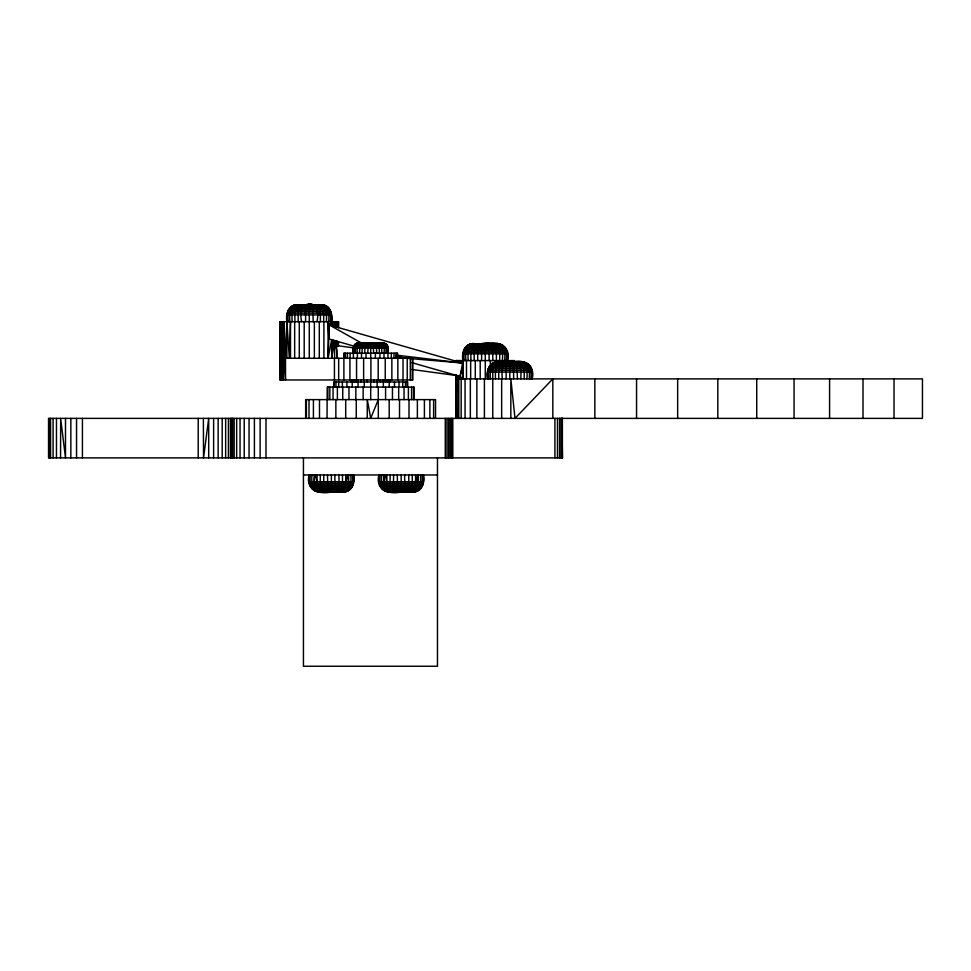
<?xml version="1.0" encoding="UTF-8"?>
<svg xmlns="http://www.w3.org/2000/svg" width="971" height="971" viewBox="0 0 971 971"><rect width="100%" height="100%" fill="white"/><g stroke="black" fill="none" stroke-linecap="round" stroke-linejoin="round"><path stroke-width="1.46" d="M60.566 457.887L60.651 418.38L65.494 457.887L65.494 418.38M562.379 418.38L562.379 457.887L562.051 418.38L562.379 457.887L48.55 457.887L48.55 418.38L922.45 418.38L922.45 378.884L455.945 378.884L456.394 418.38L456.164 375.34L456.868 392.041M334.607 358.275L334.607 340.59L336.755 350.895L336.755 358.275L336.658 345.567L334.607 340.59L331.681 358.275L331.681 339.753L328.077 358.275L329.315 324.982L331.681 321.692L333.235 326.098L334.607 321.692L335.784 326.826L336.755 321.692L337.532 327.324L338.078 321.692L338.406 327.579L338.527 321.692L280.049 321.692L280.049 358.275L412.893 358.275L412.893 379.964L280.194 379.964L280.485 321.692L281.044 358.275L281.808 321.692L282.779 358.275L283.957 321.692L285.328 358.275L286.882 321.692L289.334 358.275L290.487 321.692L290.487 358.275M456.394 378.884L455.945 418.38L456.042 375.304M280.049 321.692L280.316 379.964L280.692 358.275L281.262 379.964L282.039 358.275L283.01 379.964L284.175 358.275L285.51 379.964L285.51 358.275M338.406 327.579L338.527 321.692M354.245 347.958L336.658 345.567L336.755 341.197L336.743 345.579L337.532 341.416L337.532 345.688M456.042 378.884L456.164 375.486L456.491 378.884L457.814 375.813L457.814 378.884L459.987 376.432L459.963 378.884L462.888 360.581L459.963 362.329L459.963 360.581L457.814 361.71L457.814 360.581L456.491 361.333M345.688 474.965C345.919 480.475 346.611 490.658 339.158 491.909M415.479 474.965C415.709 480.475 416.401 490.658 408.949 491.909M348.431 474.965C349.196 480.948 348.625 491.277 340.651 491.909M418.222 474.965C418.987 480.948 418.416 491.277 410.442 491.909M352.303 474.965C353.808 481.762 351.223 491.909 342.751 491.909C351.648 492.637 355.604 482.369 353.638 474.965M422.094 474.965C423.599 481.762 421.013 491.909 412.541 491.909C421.438 492.637 425.395 482.369 423.429 474.965M463.021 360.581C461.067 353.177 465.024 342.909 473.921 343.649C465.449 343.637 462.864 353.784 464.369 360.581M331.681 358.275L333.235 340.19M287.028 321.692C285.098 314.276 289.006 304.02 297.915 304.748C289.431 304.748 286.894 314.871 288.363 321.692M353.262 353.201C352.424 349.366 353.213 343.006 358.348 343.03M487.563 378.884C485.634 371.468 489.542 361.212 498.451 361.94C489.967 361.94 487.43 372.063 488.899 378.884M322.117 491.909C314.216 491.277 313.232 480.9 314.932 474.965C317.918 480.038 315.769 490.646 323.61 491.909M391.908 491.909C384.018 491.277 383.023 480.9 384.722 474.965C387.72 480.038 385.572 490.646 393.401 491.909M456.164 375.486L456.455 378.884L457.05 375.583M456.491 378.884L456.856 376.699M462.888 378.884L462.888 360.581L462.888 378.884L460.169 376.481L411.777 362.644M459.805 376.384L462.402 367.305M345.688 481.737L347.836 474.965L348.431 481.737M415.479 481.737L417.627 474.965L418.222 481.737M457.814 378.884L458.785 376.093M378.326 399.615L370.716 418.246L367.244 399.615L367.244 418.246M331.378 491.775C338.406 491.812 333.454 478.837 335.25 474.965M401.169 491.775C408.196 491.812 403.244 478.837 405.041 474.965M458.785 361.989L459.963 360.581M457.814 360.581L456.164 361.236L456.042 360.581L514.521 360.581M316.898 321.692C322.663 298.121 295.9 298.121 301.665 321.692M532.084 378.884C535.883 366.917 524.122 358.445 513.222 361.94C500.83 357.571 501.971 371.262 502.201 378.884M507.542 360.581C511.523 345.81 497.201 340.615 485.282 343.649C475.547 341.173 478.06 355.41 477.671 360.581M309.118 474.965C305.149 489.736 319.459 494.931 331.378 491.909C341.112 494.373 338.612 480.135 339 474.965M378.921 474.965C374.94 489.736 389.262 494.931 401.169 491.909C410.915 494.373 408.403 480.135 408.791 474.965M307.127 304.76L304.542 304.906L314.021 304.906C301.738 300.549 306.618 315.369 305.416 321.692M517.434 378.884L516.973 367.026L514.557 362.098C502.274 357.741 507.153 372.561 505.952 378.884M492.904 360.581L492.515 349.196L489.967 343.77C477.683 339.413 482.684 354.391 481.422 360.581M368.567 343.03L367.681 353.201M366.48 343.03L364.975 345.579L364.744 353.201M303.231 304.748C296.641 306.921 298.498 316.497 298.158 321.692M364.526 343.03L362.329 345.579L361.989 353.201M503.767 361.94C497.176 364.101 499.033 373.689 498.693 378.884M296.264 304.906L297.672 304.748L295.427 304.906L323.149 304.906C332.689 306.484 332.446 318.403 331.681 325.649M479.237 343.649C472.646 345.785 474.491 355.422 474.151 360.581M498.208 361.94L496.8 362.098L515.031 362.438M337.435 491.909C344.025 489.76 342.168 480.123 342.508 474.965M407.225 491.909C413.816 489.76 411.959 480.123 412.299 474.965M473.678 343.649L472.428 343.77L489.967 343.77M496.8 362.098L497.722 361.952L495.963 362.098L523.685 362.098C528.418 362.875 532.132 367.305 532.084 372.099L487.563 372.099M342.994 491.909L344.244 491.775L333.757 491.775M412.784 491.909L414.034 491.775L403.548 491.775M472.428 343.77L473.193 343.649L471.603 343.77L498.973 343.77L496.654 343.649C505.126 343.637 507.712 353.784 506.207 360.581M310.465 474.965C308.96 481.762 311.533 491.909 320.017 491.909L317.699 491.775L345.069 491.775L343.479 491.896L344.244 491.775M379.248 474.965C377.416 482.199 380.996 492.479 389.808 491.909L387.49 491.775L414.86 491.775L413.27 491.896L414.034 491.775M301.508 304.748C294.055 306.011 294.759 316.158 294.978 321.692M362.766 343.03L359.938 345.579L359.501 353.201M502.043 361.94C494.591 363.203 495.295 373.337 495.513 378.884M477.514 343.649C470.061 344.887 470.753 355.07 470.984 360.581M505.078 362.098L507.663 361.94M300.015 304.748C292.04 305.392 291.482 315.696 292.235 321.692M361.236 343.03C354.67 344.402 358.238 354.148 357.255 358.275M500.55 361.94C495.526 362.11 492.685 367.572 492.77 372.099L492.758 418.38M304.542 304.906L305.901 304.76M476.021 343.649C468.046 344.268 467.476 354.609 468.24 360.581M298.813 304.748C290.511 304.991 288.836 315.235 290.001 321.692M359.998 343.03C355.083 343.285 355.131 349.73 355.604 353.201M499.349 361.94C491.047 362.183 489.372 372.427 490.537 378.884M297.187 304.76L295.633 304.906L297.187 304.76C288.678 304.773 285.753 314.713 287.367 321.692M497.722 361.952L496.169 362.098L497.722 361.94C489.214 361.965 486.289 371.905 487.903 378.884M480.609 343.77L483.133 343.649M336.063 491.775L333.539 491.896M405.854 491.775L403.329 491.896M359.088 343.03C354.051 343.127 353.638 349.536 354.318 353.201M473.193 343.649L471.809 343.77L473.193 343.649C464.696 343.661 461.723 353.614 463.361 360.581M474.807 343.649C466.517 343.88 464.806 354.148 466.007 360.581M341.853 491.909C350.143 491.666 351.854 481.398 350.652 474.965M343.479 491.896L344.863 491.775L343.479 491.896C351.963 491.884 354.949 481.932 353.298 474.965M411.655 491.909C419.945 491.666 421.657 481.398 420.455 474.965M413.27 491.896L414.653 491.775L413.27 491.896C421.766 491.884 424.74 481.932 423.101 474.965M358.53 343.03C351.162 343.528 353.699 353.784 353.42 358.275M293.715 305.367L324.86 305.367M292.101 306.108L326.462 306.108M290.657 307.127L327.907 307.127M289.407 308.377L329.169 308.377M288.387 309.834L330.176 309.834M287.634 311.436L330.929 311.436M287.173 313.148L331.39 313.148M287.028 314.907L331.548 314.907M357.462 343.115L383.958 343.115C388.606 343.868 388.667 349.621 388.157 353.201M356.612 343.346L384.819 343.346M355.799 343.71L385.621 343.71M470.049 344.147L500.526 344.147M355.083 344.22L386.349 344.22M468.58 344.754L501.995 344.754M354.451 344.851L386.968 344.851M353.942 345.579L387.478 345.579M467.221 345.579L503.354 345.579M353.565 346.38L387.854 346.38M466.007 346.623L504.568 346.623M353.335 347.23L388.084 347.23M464.963 347.836L505.6 347.836M353.262 348.116L388.157 348.116M464.138 349.196L506.437 349.196M463.519 350.665L507.044 350.665M463.155 352.218L507.42 352.218M463.021 353.808L507.542 353.808M494.251 362.547L525.396 362.547M526.525 363.045L524.291 363.045L525.469 363.882M492.637 363.3L526.998 363.3M526.804 363.882L527.884 363.882M491.192 364.319L528.442 364.319M489.942 365.569L529.705 365.569M530.142 366.128L531.246 368.968M488.923 367.026L530.712 367.026M529.693 367.487L530.967 367.487M488.17 368.628L531.465 368.628M530.263 368.968L531.586 368.968M487.709 370.339L531.926 370.339M531.95 370.509L531.744 378.884M303.438 474.965L437.472 474.965M309.118 481.737L353.638 481.737M378.921 481.737L423.429 481.737M309.251 483.327L353.517 483.327M379.042 483.327L423.307 483.327M309.615 484.881L353.141 484.881M379.418 484.881L422.931 484.881M310.235 486.35L352.534 486.35M380.025 486.35L422.324 486.35M311.06 487.709L351.696 487.709M380.85 487.709L421.487 487.709M312.104 488.923L350.665 488.923M381.894 488.923L420.455 488.923M313.317 489.967L349.451 489.967M383.108 489.967L419.241 489.967M314.677 490.792L348.091 490.792M384.467 490.792L417.882 490.792M316.145 491.411L346.623 491.411M385.936 491.411L416.413 491.411M331.208 321.692C332.81 314.713 329.885 304.773 321.377 304.76L323.149 304.906L320.648 304.748C329.145 304.748 331.681 314.871 330.201 321.692M530.736 378.884C532.217 372.063 529.681 361.94 521.184 361.94L523.503 362.062M496.897 343.649L498.147 343.77L497.383 343.649C505.879 343.649 508.853 353.614 507.202 360.581M522.847 362.098L521.913 361.94L523.685 362.098L521.427 361.94C526.95 361.685 531.853 366.613 531.744 372.099M521.184 361.94L527.617 363.882M319.775 491.909L318.524 491.775L319.289 491.896C310.793 491.896 307.819 481.932 309.458 474.965M497.383 343.649L498.766 343.77L497.383 343.649L498.147 343.77M521.913 361.94L525.517 363.045M328.077 358.275L328.077 321.692L329.315 324.982L462.281 362.996L406.594 358.275L396.217 356.308M319.289 491.896L317.905 491.775L319.289 491.909L318.524 491.775M382.331 343.03L383.958 343.115M382.89 343.03C390.366 343.661 387.405 353.505 387.999 358.275M495.756 343.649C504.058 343.88 505.77 354.148 504.568 360.581M390.694 491.909C382.404 491.666 380.693 481.398 381.894 474.965M320.903 491.909C312.613 491.666 310.902 481.398 312.104 474.965M321.377 304.76L322.93 304.906L321.377 304.748L322.311 304.906M389.565 491.909C381.215 491.69 378.811 481.701 380.256 474.965M319.762 304.748C328.064 304.991 329.739 315.235 328.562 321.692M381.421 343.03C386.337 343.285 386.288 349.73 385.827 353.201M494.555 343.649C502.529 344.268 503.099 354.609 502.335 360.581M312.674 304.76L314.021 304.906M514.557 362.098L513.21 361.952L514.557 362.098L513.962 361.94M318.549 304.748C326.535 305.392 327.081 315.696 326.341 321.692M380.183 343.03C386.749 344.547 383.132 353.796 384.164 358.275M396.386 355.155L462.281 362.996M493.062 343.649C500.514 344.887 499.822 355.07 499.592 360.581M317.056 304.748C324.508 306.011 323.804 316.158 323.598 321.692M378.666 343.03L381.494 345.579L381.931 353.201M411.813 369.466L457.559 375.68M491.338 343.649C497.929 345.785 496.072 355.422 496.412 360.581M395.124 491.909C388.534 489.76 390.391 480.123 390.051 474.965M325.334 491.909C318.743 489.76 320.588 480.123 320.248 474.965M315.332 304.748C321.923 306.921 320.078 316.497 320.418 321.692M376.894 343.03L379.091 345.579L379.43 353.201M374.94 343.03L376.445 345.579L376.675 353.201M523.017 362.438L519.084 361.94C527.071 362.584 527.617 372.876 526.877 378.884M383.157 343.115C387.696 343.989 387.478 349.73 387.101 353.201M354.512 346.283L328.878 338.952L328.077 321.692M521.488 362.438L520.298 362.062C528.612 362.013 530.263 372.548 529.098 378.884M519.619 362.438L517.592 361.94C525.044 363.203 524.34 373.337 524.134 378.884M517.434 362.438L515.868 361.94C522.459 364.101 520.614 373.689 520.954 378.884M372.864 343.03L373.738 353.201M487.442 343.649L488.959 349.196L489.153 360.581M399.02 491.896L397.503 486.35L397.309 474.965M329.23 491.896L327.713 486.35L327.518 474.965M329.315 324.982L361.564 343.066M511.972 361.94L513.453 367.026L513.683 378.884M311.436 304.76L312.917 309.834L313.148 321.692M457.05 361.928L456.491 360.581L456.042 361.795L456.042 360.581L456.491 361.855M335.784 340.918L336.658 345.567M203.376 418.38L203.534 457.887L208.704 418.38L208.704 457.887M894.024 378.884L894.024 418.38M863.001 378.884L863.001 418.38M829.586 378.884L829.586 418.38M794.072 378.884L794.072 418.38M756.725 378.884L756.725 418.38M717.812 378.884L717.812 418.38M677.661 378.884L677.661 418.38M636.563 378.884L636.563 418.38M594.847 378.884L594.847 418.38M561.796 418.38L561.796 457.887M561.104 418.38L561.104 457.887M559.563 418.38L559.563 457.887M557.488 418.38L557.488 457.887M554.914 418.38L554.914 457.887M552.827 418.38L552.827 378.884L514.994 418.38L510.831 378.884L510.831 418.38M509.824 361.94L509.824 378.884M501.655 378.884L501.655 418.38M490.367 360.581L490.367 366.213M485.282 343.649L485.282 378.884M484.408 378.884L484.408 418.38M480.208 360.581L480.208 378.884M476.858 378.884L476.858 418.38M475.292 360.581L475.292 378.884M470.668 360.581L470.668 378.884M470.34 378.884L470.34 418.38M466.493 360.581L466.493 378.884M465.06 378.884L465.06 418.38M461.164 378.884L461.164 418.38M458.785 378.884L458.785 418.38M457.984 378.884L457.984 418.38M456.491 375.425L456.394 418.38M452.814 418.38L452.814 457.887M451.527 418.38L451.527 457.887M450.107 418.38L450.107 457.887M448.578 418.38L448.578 457.887M446.951 418.38L446.951 457.887M445.276 418.38L445.276 457.887M437.472 457.887L437.472 666.252L303.438 666.252L303.438 457.887M435.518 418.246L435.554 399.615L305.659 399.615L305.659 418.246M433.612 399.615L433.612 418.246M429.862 399.615L429.862 418.246M424.4 399.615L424.4 418.246M417.384 399.615L417.384 418.246M414.216 399.615L414.216 387.077L327.215 387.077L327.033 418.246M413.549 387.077L413.549 399.615M412.299 358.275L412.226 379.964M411.595 387.077L411.595 399.615M410.308 358.275L410.308 379.964M409.009 399.615L409.009 418.246M408.39 387.077L408.39 399.615M407.711 387.077L407.711 381.991L333.708 381.991L333.708 387.077M407.213 358.275L407.213 379.964M407.14 381.991L407.14 387.077M405.477 381.991L405.477 387.077M404.033 387.077L404.033 399.615M403.014 358.275L403.014 379.964M402.747 381.991L402.747 387.077M401.169 474.965L401.169 491.909C391.556 494.275 393.838 480.244 393.558 474.965M399.518 399.615L399.518 418.246M399.057 381.991L399.057 387.077M398.668 387.077L398.668 399.615M397.843 358.275L397.843 379.964M397.612 358.275L397.612 353.201L343.807 353.201L343.807 358.275M397.2 353.201L397.2 358.275M395.986 353.201L395.986 358.275M394.493 381.991L394.493 387.077M394.008 353.201L394.008 358.275M392.466 387.077L392.466 399.615M391.859 358.275L391.859 379.964M391.313 353.201L391.313 358.275M390.124 379.964L390.124 381.991M389.832 379.964L389.832 381.991M389.213 381.991L389.213 387.077M389.189 399.615L389.189 418.246M388.958 379.964L388.958 381.991M387.526 379.964L387.526 381.991M386.871 474.965L386.871 481.737M385.584 379.964L385.584 381.991M385.584 387.077L385.584 399.615M385.244 358.275L385.244 379.964M384.128 474.965L384.128 481.737M383.363 381.991L383.363 387.077M383.193 379.964L383.193 381.991M380.414 379.964L380.414 381.991M379.916 353.201L379.916 358.275M378.265 387.077L378.326 418.246M378.192 358.275L378.192 379.964M377.355 379.964L377.355 381.991M377.136 381.991L377.136 387.077M375.376 353.201L375.376 358.275M374.078 379.964L374.078 381.991M370.91 358.275L370.91 379.964M370.716 343.03L370.716 358.275M370.716 379.964L370.716 399.615M367.341 379.964L367.341 381.991M366.043 353.201L366.043 358.275M364.283 381.991L364.283 387.077M364.076 379.964L364.076 381.991M363.627 358.275L363.627 379.964M363.154 387.077L363.154 399.615M361.515 353.201L361.515 358.275M361.006 379.964L361.006 381.991M358.238 379.964L358.238 381.991M358.056 381.991L358.056 387.077M356.563 358.275L356.563 379.964M356.26 399.615L356.26 418.246M355.835 379.964L355.835 381.991M355.835 387.077L355.835 399.615M353.893 379.964L353.893 381.991M352.473 379.964L352.473 381.991M352.218 381.991L352.218 387.077M351.587 379.964L351.587 381.991M351.296 379.964L351.296 381.991M350.106 353.201L350.106 358.275M349.912 358.275L349.912 379.964M348.965 387.077L348.965 399.615M347.412 353.201L347.412 358.275M346.926 381.991L346.926 387.077M345.7 399.615L345.7 418.246M345.433 353.201L345.433 358.275M344.22 353.201L344.22 358.275M343.892 358.275L343.892 379.964M342.751 387.077L342.751 399.615M342.375 381.991L342.375 387.077M338.673 358.275L338.673 379.964M338.673 381.991L338.673 387.077M338.406 341.671L338.527 345.822M338.078 321.692L338.078 327.482M338.078 341.574L338.078 345.761M337.386 387.077L337.386 399.615M336.755 321.692L336.755 327.106M335.942 381.991L335.942 387.077M335.857 399.615L335.857 418.246M334.607 321.692L334.607 326.487M334.425 358.275L334.425 379.964M334.279 381.991L334.279 387.077M333.041 387.077L333.041 399.615M331.378 474.965L331.378 491.909C321.765 494.275 324.047 480.244 323.768 474.965M329.837 387.077L329.837 399.615M327.87 387.077L327.87 399.615M323.901 321.692L323.901 358.275M319.483 399.615L319.483 418.246M319.289 321.692L319.289 358.275M317.068 474.965L317.068 481.737M314.361 321.692L314.361 358.275M314.325 474.965L314.325 481.737M313.415 399.615L313.415 418.246M309.288 304.748L309.288 358.275M309.009 399.615L309.009 418.246M306.399 399.615L306.399 418.246M304.202 321.692L304.202 358.275M299.286 321.692L299.286 358.275M294.662 321.692L294.662 358.275M286.882 321.692L286.882 358.275M283.957 321.692L283.957 358.275M283.01 358.275L283.01 379.964M281.808 321.692L281.808 358.275M281.262 358.275L281.262 379.964M280.91 358.275L280.91 379.964M280.485 321.692L280.316 379.964M280.194 358.275L280.194 379.964M265.993 418.38L265.993 457.887M260.107 418.38L260.107 457.887M254.402 418.38L254.402 457.887M249.049 418.38L249.049 457.887M244.219 418.38L244.219 457.887M240.043 418.38L240.043 457.887M236.657 418.38L236.657 457.887M234.157 418.38L234.157 457.887M232.627 418.38L232.627 457.887M232.118 418.38L232.118 457.887M231.693 418.38L231.693 457.887M230.455 418.38L230.455 457.887M228.416 418.38L228.416 457.887M225.648 418.38L225.648 457.887M222.189 418.38L222.189 457.887M218.147 418.38L218.147 457.887M213.62 418.38L213.62 457.887M198.23 418.38L198.23 457.887M82.426 418.38L82.426 457.887M76.551 418.38L76.551 457.887M70.847 418.38L70.847 457.887M56.476 418.38L56.476 457.887M53.089 418.38L53.089 457.887M50.589 418.38L50.589 457.887M49.06 418.38L49.06 457.887M389.08 491.896L387.696 491.775L389.08 491.896M397.782 491.896L396.496 491.775L397.77 491.909M327.992 491.896L326.705 491.775L327.98 491.909"/></g></svg>
